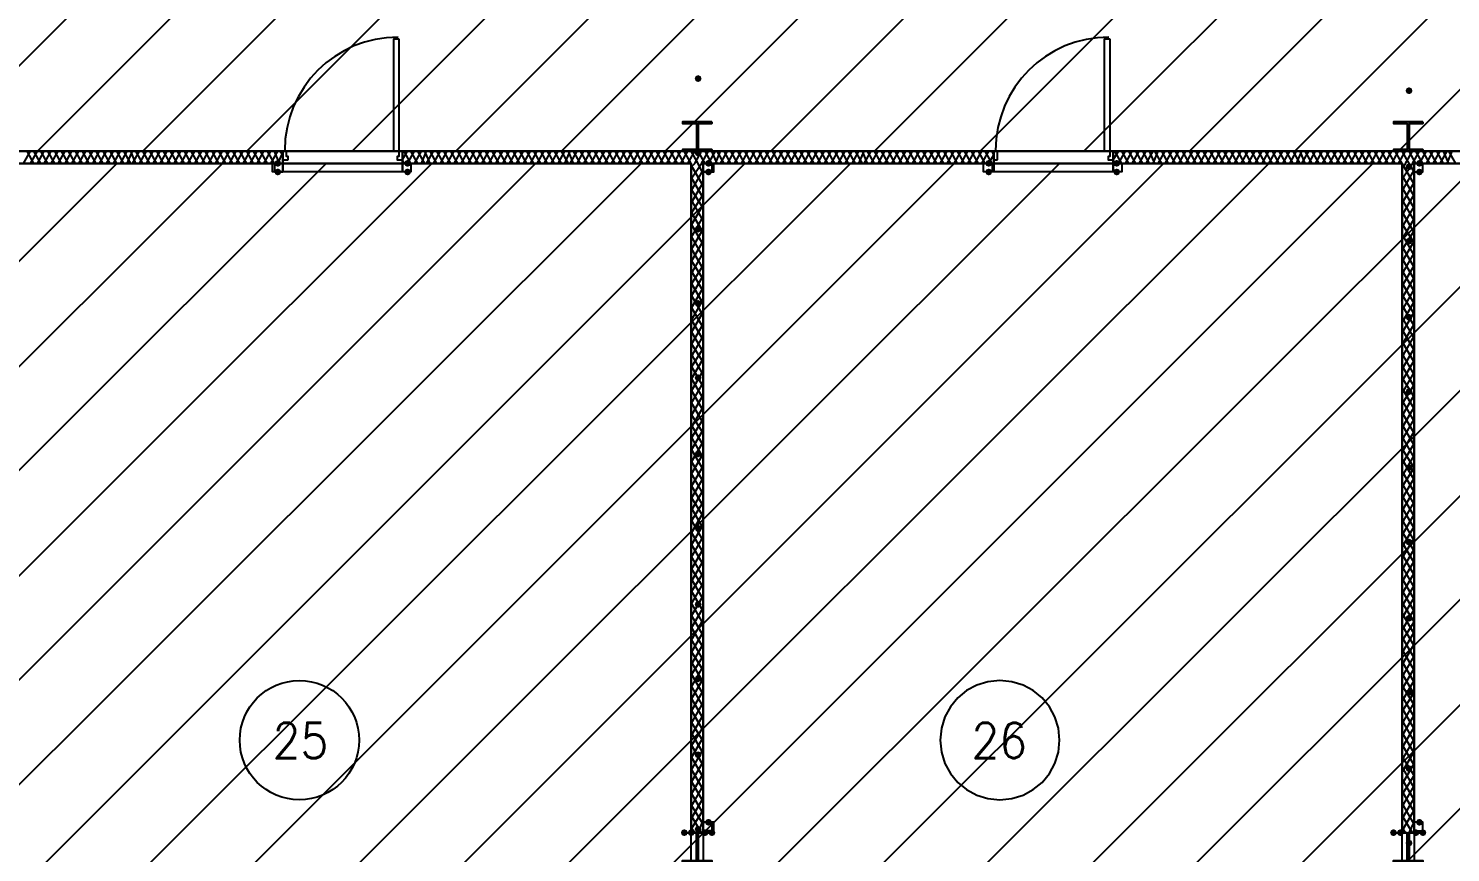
# Model space of a CAD drawing. Header units: millimetres. Extents: x 0 to 420, y 0 to 297.
# Drawn here: x 329.81 to 364.62, y 137.56 to 157.73 of the extents above; entities that cross this region are included whole.
import ezdxf

# ---------------------------------------------------------------- set-up
doc = ezdxf.new("R2010")
doc.units = ezdxf.units.MM
doc.layers.get('0').update_dxf_attribs({"linetype": 'CONTINUOUS'})
doc.styles.get("Standard").update_dxf_attribs({"font": 'STANDARD'})

msp = doc.modelspace()

# ---------------------------------------------------------------- hatches: boundary and pattern name
at = {"true_color": 0x000007}
for points in [[(346.286667, 156.506333), (346.261796, 156.446537), (346.202, 156.421667), (346.142204, 156.446537), (346.117333, 156.506333), (346.142204, 156.566129), (346.202, 156.591), (346.261796, 156.566129)], [(363.685667, 156.21), (363.660796, 156.150204), (363.601, 156.125333), (363.541204, 156.150204), (363.516333, 156.21), (363.541204, 156.269796), (363.601, 156.294667), (363.660796, 156.269796)], [(346.286667, 154.686), (346.261796, 154.626204), (346.202, 154.601333), (346.142204, 154.626204), (346.117333, 154.686), (346.142204, 154.745796), (346.202, 154.770667), (346.261796, 154.745796)], [(335.999667, 154.432), (335.974796, 154.372204), (335.915, 154.347333), (335.855204, 154.372204), (335.830333, 154.432), (335.855204, 154.491796), (335.915, 154.516667), (335.974796, 154.491796)], [(335.999667, 154.220333), (335.974796, 154.160537), (335.915, 154.135667), (335.855204, 154.160537), (335.830333, 154.220333), (335.855204, 154.280129), (335.915, 154.305), (335.974796, 154.280129)], [(339.174667, 154.432), (339.149796, 154.372204), (339.09, 154.347333), (339.030204, 154.372204), (339.005333, 154.432), (339.030204, 154.491796), (339.09, 154.516667), (339.149796, 154.491796)], [(339.174667, 154.220333), (339.149796, 154.160537), (339.09, 154.135667), (339.030204, 154.160537), (339.005333, 154.220333), (339.030204, 154.280129), (339.09, 154.305), (339.149796, 154.280129)], [(346.540667, 154.432), (346.515796, 154.372204), (346.456, 154.347333), (346.396204, 154.372204), (346.371333, 154.432), (346.396204, 154.491796), (346.456, 154.516667), (346.515796, 154.491796)], [(346.540667, 154.220333), (346.515796, 154.160537), (346.456, 154.135667), (346.396204, 154.160537), (346.371333, 154.220333), (346.396204, 154.280129), (346.456, 154.305), (346.515796, 154.280129)], [(353.398667, 154.432), (353.373796, 154.372204), (353.314, 154.347333), (353.254204, 154.372204), (353.229333, 154.432), (353.254204, 154.491796), (353.314, 154.516667), (353.373796, 154.491796)], [(353.398667, 154.220333), (353.373796, 154.160537), (353.314, 154.135667), (353.254204, 154.160537), (353.229333, 154.220333), (353.254204, 154.280129), (353.314, 154.305), (353.373796, 154.280129)], [(356.531333, 154.432), (356.506463, 154.372204), (356.446667, 154.347333), (356.386871, 154.372204), (356.362, 154.432), (356.386871, 154.491796), (356.446667, 154.516667), (356.506462, 154.491796)], [(356.531333, 154.220333), (356.506463, 154.160537), (356.446667, 154.135667), (356.386871, 154.160537), (356.362, 154.220333), (356.386871, 154.280129), (356.446667, 154.305), (356.506462, 154.280129)], [(363.685667, 154.347333), (363.660796, 154.287537), (363.601, 154.262667), (363.541204, 154.287537), (363.516333, 154.347333), (363.541204, 154.407129), (363.601, 154.432), (363.660796, 154.407129)], [(363.939667, 154.432), (363.914796, 154.372204), (363.855, 154.347333), (363.795204, 154.372204), (363.770333, 154.432), (363.795204, 154.491796), (363.855, 154.516667), (363.914796, 154.491796)], [(363.939667, 154.220333), (363.914796, 154.160537), (363.855, 154.135667), (363.795204, 154.160537), (363.770333, 154.220333), (363.795204, 154.280129), (363.855, 154.305), (363.914796, 154.280129)], [(346.286667, 152.823333), (346.261796, 152.763537), (346.202, 152.738667), (346.142204, 152.763537), (346.117333, 152.823333), (346.142204, 152.883129), (346.202, 152.908), (346.261796, 152.883129)], [(363.685667, 152.527), (363.660796, 152.467204), (363.601, 152.442333), (363.541204, 152.467204), (363.516333, 152.527), (363.541204, 152.586796), (363.601, 152.611667), (363.660796, 152.586796)], [(346.286667, 151.003), (346.261796, 150.943204), (346.202, 150.918333), (346.142204, 150.943204), (346.117333, 151.003), (346.142204, 151.062796), (346.202, 151.087667), (346.261796, 151.062796)], [(363.685667, 150.664333), (363.660796, 150.604537), (363.601, 150.579667), (363.541204, 150.604537), (363.516333, 150.664333), (363.541204, 150.724129), (363.601, 150.749), (363.660796, 150.724129)], [(346.286667, 149.182667), (346.261796, 149.122871), (346.202, 149.098), (346.142204, 149.122871), (346.117333, 149.182667), (346.142204, 149.242462), (346.202, 149.267333), (346.261796, 149.242463)], [(363.685667, 148.844), (363.660796, 148.784204), (363.601, 148.759333), (363.541204, 148.784204), (363.516333, 148.844), (363.541204, 148.903796), (363.601, 148.928667), (363.660796, 148.903796)], [(346.286667, 147.32), (346.261796, 147.260204), (346.202, 147.235333), (346.142204, 147.260204), (346.117333, 147.32), (346.142204, 147.379796), (346.202, 147.404667), (346.261796, 147.379796)], [(363.685667, 146.981333), (363.660796, 146.921537), (363.601, 146.896667), (363.541204, 146.921537), (363.516333, 146.981333), (363.541204, 147.041129), (363.601, 147.066), (363.660796, 147.041129)], [(346.286667, 145.499667), (346.261796, 145.439871), (346.202, 145.415), (346.142204, 145.439871), (346.117333, 145.499667), (346.142204, 145.559462), (346.202, 145.584333), (346.261796, 145.559463)], [(363.685667, 145.161), (363.660796, 145.101204), (363.601, 145.076333), (363.541204, 145.101204), (363.516333, 145.161), (363.541204, 145.220796), (363.601, 145.245667), (363.660796, 145.220796)], [(346.286667, 143.637), (346.261796, 143.577204), (346.202, 143.552333), (346.142204, 143.577204), (346.117333, 143.637), (346.142204, 143.696796), (346.202, 143.721667), (346.261796, 143.696796)], [(363.685667, 143.298333), (363.660796, 143.238537), (363.601, 143.213667), (363.541204, 143.238537), (363.516333, 143.298333), (363.541204, 143.358129), (363.601, 143.383), (363.660796, 143.358129)], [(346.286667, 141.816667), (346.261796, 141.756871), (346.202, 141.732), (346.142204, 141.756871), (346.117333, 141.816667), (346.142204, 141.876462), (346.202, 141.901333), (346.261796, 141.876463)], [(363.685667, 141.478), (363.660796, 141.418204), (363.601, 141.393333), (363.541204, 141.418204), (363.516333, 141.478), (363.541204, 141.537796), (363.601, 141.562667), (363.660796, 141.537796)], [(346.286667, 139.954), (346.261796, 139.894204), (346.202, 139.869333), (346.142204, 139.894204), (346.117333, 139.954), (346.142204, 140.013796), (346.202, 140.038667), (346.261796, 140.013796)], [(363.685667, 139.615333), (363.660796, 139.555537), (363.601, 139.530667), (363.541204, 139.555537), (363.516333, 139.615333), (363.541204, 139.675129), (363.601, 139.7), (363.660796, 139.675129)], [(346.286667, 138.133667), (346.261796, 138.073871), (346.202, 138.049), (346.142204, 138.073871), (346.117333, 138.133667), (346.142204, 138.193462), (346.202, 138.218333), (346.261796, 138.193463)], [(346.540667, 138.303), (346.515796, 138.243204), (346.456, 138.218333), (346.396204, 138.243204), (346.371333, 138.303), (346.396204, 138.362796), (346.456, 138.387667), (346.515796, 138.362796)], [(363.939667, 138.303), (363.914796, 138.243204), (363.855, 138.218333), (363.795204, 138.243204), (363.770333, 138.303), (363.795204, 138.362796), (363.855, 138.387667), (363.914796, 138.362796)], [(345.948, 138.049), (345.923129, 137.989204), (345.863333, 137.964333), (345.803537, 137.989204), (345.778667, 138.049), (345.803537, 138.108796), (345.863333, 138.133667), (345.923129, 138.108796)], [(346.117333, 138.049), (346.092462, 137.989204), (346.032667, 137.964333), (345.972871, 137.989204), (345.948, 138.049), (345.972871, 138.108796), (346.032667, 138.133667), (346.092462, 138.108796)], [(346.456, 138.049), (346.431129, 137.989204), (346.371333, 137.964333), (346.311537, 137.989204), (346.286667, 138.049), (346.311537, 138.108796), (346.371333, 138.133667), (346.431129, 138.108796)], [(346.625333, 138.049), (346.600462, 137.989204), (346.540667, 137.964333), (346.480871, 137.989204), (346.456, 138.049), (346.480871, 138.108796), (346.540667, 138.133667), (346.600462, 138.108796)], [(363.304667, 138.049), (363.279796, 137.989204), (363.22, 137.964333), (363.160204, 137.989204), (363.135333, 138.049), (363.160204, 138.108796), (363.22, 138.133667), (363.279796, 138.108796)], [(363.474, 138.049), (363.449129, 137.989204), (363.389333, 137.964333), (363.329538, 137.989204), (363.304667, 138.049), (363.329537, 138.108796), (363.389333, 138.133667), (363.449129, 138.108796)], [(363.685667, 137.795), (363.660796, 137.735204), (363.601, 137.710333), (363.541204, 137.735204), (363.516333, 137.795), (363.541204, 137.854796), (363.601, 137.879667), (363.660796, 137.854796)], [(363.855, 138.049), (363.830129, 137.989204), (363.770333, 137.964333), (363.710537, 137.989204), (363.685667, 138.049), (363.710537, 138.108796), (363.770333, 138.133667), (363.830129, 138.108796)], [(364.024333, 138.049), (363.999462, 137.989204), (363.939667, 137.964333), (363.879871, 137.989204), (363.855, 138.049), (363.879871, 138.108796), (363.939667, 138.133667), (363.999462, 138.108796)]]:
    msp.add_hatch(color=0, dxfattribs=at).paths.add_polyline_path(points, flags=0)

# ---------------------------------------------------------------- linework, layer by layer
at = {"color": 0, "true_color": 0x000006}
msp.add_lwpolyline([(242.527667, 236.600999), (258.572001, 236.600999), (258.572001, 201.845333), (392.938, 201.845333), (392.938, 154.728333), (258.572001, 154.728333), (258.572001, 119.972666), (242.485334, 119.972666), (242.485334, 154.770666), (108.161668, 154.770666), (108.161668, 201.802999), (242.189001, 201.802999), (242.527667, 201.802999)], close=True, dxfattribs=at)
at = {"color": 0, "true_color": 0x000008}
msp.add_lwpolyline([(380.322667, 154.728333), (380.322667, 201.845333), (258.868333, 201.845333), (258.868333, 154.728333)], close=True, dxfattribs=at)
at = {"color": 0, "true_color": 0x000006}
for points in [[(327.490667, 154.728333), (374.565334, 201.845333)], [(330.030667, 154.728333), (377.147667, 201.845333)], [(332.613, 154.728333), (379.687667, 201.845333)], [(335.153, 154.728333), (382.27, 201.845333)], [(337.735334, 154.728333), (384.852333, 201.845333)], [(340.275334, 154.728333), (387.392333, 201.845333)], [(342.857667, 154.728333), (389.974667, 201.845333)], [(345.397667, 154.728333), (392.514667, 201.845333)], [(347.98, 154.728333), (392.938, 199.686333)], [(350.52, 154.728333), (392.938, 197.146333)], [(353.102334, 154.728333), (392.938, 194.563999)], [(355.642334, 154.728333), (392.938, 191.981666)], [(358.224667, 154.728333), (392.938, 189.441666)], [(360.807, 154.728333), (392.938, 186.859333)], [(363.347, 154.728333), (392.938, 184.319333)]]:
    msp.add_lwpolyline(points, dxfattribs=at)
at = {"color": 0, "true_color": 0x000007}
for points in [[(338.857167, 157.522333), (338.573658, 157.508018), (338.29834, 157.466), (338.032605, 157.397674), (337.777849, 157.304432), (337.535463, 157.18767), (337.306843, 157.048781), (337.093381, 156.889158), (336.896472, 156.710195), (336.717509, 156.513286), (336.557886, 156.299824), (336.418996, 156.071204), (336.302234, 155.828818), (336.208993, 155.574061), (336.140667, 155.308327), (336.098649, 155.033009), (336.084333, 154.7495)], [(356.256167, 157.522333), (355.972658, 157.508018), (355.69734, 157.466), (355.431605, 157.397674), (355.176849, 157.304432), (354.934463, 157.18767), (354.705843, 157.048781), (354.492381, 156.889158), (354.295472, 156.710195), (354.116509, 156.513286), (353.956886, 156.299824), (353.817996, 156.071204), (353.701234, 155.828818), (353.607993, 155.574061), (353.539667, 155.308327), (353.497649, 155.033009), (353.483333, 154.7495)], [(345.863333, 155.448), (345.863333, 155.405667)], [(346.032667, 155.448), (346.032667, 155.405667)], [(346.202, 155.448), (346.202, 154.728333)], [(346.371333, 155.448), (346.371333, 155.405667)], [(346.540667, 155.448), (346.540667, 155.405667)], [(363.22, 155.448), (363.22, 155.405667)], [(363.389333, 155.448), (363.389333, 155.405667)], [(363.601, 155.448), (363.601, 154.728333)], [(363.770333, 155.448), (363.770333, 155.405667)], [(363.939667, 155.448), (363.939667, 155.405667)], [(336.042, 154.728333), (321.564, 154.728333)], [(329.692, 154.432), (329.861333, 154.728333)], [(329.946, 154.432), (329.776667, 154.728333)], [(329.861333, 154.432), (330.030667, 154.728333)], [(330.115333, 154.432), (329.946, 154.728333)], [(330.030667, 154.432), (330.2, 154.728333)], [(330.284667, 154.432), (330.115333, 154.728333)], [(330.2, 154.432), (330.369333, 154.728333)], [(330.454, 154.432), (330.284667, 154.728333)], [(330.369333, 154.432), (330.538667, 154.728333)], [(330.623333, 154.432), (330.454, 154.728333)], [(330.538667, 154.432), (330.708, 154.728333)], [(330.792667, 154.432), (330.623333, 154.728333)], [(330.708, 154.432), (330.877333, 154.728333)], [(330.962, 154.432), (330.792667, 154.728333)], [(330.877333, 154.432), (331.046667, 154.728333)], [(331.131333, 154.432), (330.962, 154.728333)], [(331.046667, 154.432), (331.216, 154.728333)], [(331.300667, 154.432), (331.131333, 154.728333)], [(331.216, 154.432), (331.385333, 154.728333)], [(331.47, 154.432), (331.300667, 154.728333)], [(331.385333, 154.432), (331.554667, 154.728333)], [(331.639333, 154.432), (331.47, 154.728333)], [(331.554667, 154.432), (331.724, 154.728333)], [(331.808667, 154.432), (331.639333, 154.728333)], [(331.724, 154.432), (331.893333, 154.728333)], [(331.978, 154.432), (331.808667, 154.728333)], [(331.893333, 154.432), (332.062667, 154.728333)], [(332.147333, 154.432), (331.978, 154.728333)], [(332.062667, 154.432), (332.232, 154.728333)], [(332.316667, 154.432), (332.147333, 154.728333)], [(332.232, 154.432), (332.359, 154.728333)], [(332.443667, 154.432), (332.316667, 154.728333)], [(332.359, 154.432), (332.528333, 154.728333)], [(332.613, 154.432), (332.443667, 154.728333)], [(332.528333, 154.432), (332.697667, 154.728333)], [(332.782333, 154.432), (332.613, 154.728333)], [(332.697667, 154.432), (332.867, 154.728333)], [(332.951667, 154.432), (332.782333, 154.728333)], [(332.867, 154.432), (333.036333, 154.728333)], [(333.121, 154.432), (332.951667, 154.728333)], [(333.036333, 154.432), (333.205667, 154.728333)], [(333.290333, 154.432), (333.121, 154.728333)], [(333.205667, 154.432), (333.375, 154.728333)], [(333.459667, 154.432), (333.290333, 154.728333)], [(333.375, 154.432), (333.544333, 154.728333)], [(333.629, 154.432), (333.459667, 154.728333)], [(333.544333, 154.432), (333.713667, 154.728333)], [(333.798333, 154.432), (333.629, 154.728333)], [(333.713667, 154.432), (333.883, 154.728333)], [(333.967667, 154.432), (333.798333, 154.728333)], [(333.883, 154.432), (334.052333, 154.728333)], [(334.137, 154.432), (333.967667, 154.728333)], [(334.052333, 154.432), (334.221667, 154.728333)], [(334.306333, 154.432), (334.137, 154.728333)], [(334.221667, 154.432), (334.391, 154.728333)], [(334.475667, 154.432), (334.306333, 154.728333)], [(334.391, 154.432), (334.560333, 154.728333)], [(334.645, 154.432), (334.475667, 154.728333)], [(334.560333, 154.432), (334.729667, 154.728333)], [(334.814333, 154.432), (334.645, 154.728333)], [(334.729667, 154.432), (334.899, 154.728333)], [(334.983667, 154.432), (334.814333, 154.728333)], [(334.899, 154.432), (335.068333, 154.728333)], [(335.153, 154.432), (334.983667, 154.728333)], [(335.068333, 154.432), (335.237667, 154.728333)], [(335.322333, 154.432), (335.153, 154.728333)], [(335.237667, 154.432), (335.407, 154.728333)], [(335.491667, 154.432), (335.322333, 154.728333)], [(335.407, 154.432), (335.576333, 154.728333)], [(335.661, 154.432), (335.491667, 154.728333)], [(335.576333, 154.432), (335.745667, 154.728333)], [(335.830333, 154.432), (335.661, 154.728333)], [(335.745667, 154.432), (335.915, 154.728333)], [(335.957333, 154.432), (335.830333, 154.728333)], [(335.915, 154.432), (336.042, 154.686)], [(336.042, 154.643667), (335.957333, 154.728333)], [(336.042, 154.728333), (336.042, 154.516667), (336.042, 154.432)], [(336.042, 154.432), (336.042, 154.516667), (336.042, 154.728333), (336.042, 154.516667)], [(338.963, 154.516667), (339.09, 154.728333)], [(338.963, 154.728333), (338.963, 154.516667), (338.963, 154.432)], [(338.963, 154.432), (338.963, 154.516667), (338.963, 154.728333), (338.963, 154.516667)], [(353.441, 154.728333), (338.963, 154.728333)], [(339.174667, 154.432), (339.005333, 154.728333)], [(339.09, 154.432), (339.259333, 154.728333)], [(339.344, 154.432), (339.174667, 154.728333)], [(339.259333, 154.432), (339.428667, 154.728333)], [(339.513333, 154.432), (339.344, 154.728333)], [(339.428667, 154.432), (339.555667, 154.728333)], [(339.640333, 154.432), (339.513333, 154.728333)], [(339.555667, 154.432), (339.725, 154.728333)], [(339.809667, 154.432), (339.640333, 154.728333)], [(339.725, 154.432), (339.894333, 154.728333)], [(339.979, 154.432), (339.809667, 154.728333)], [(339.894333, 154.432), (340.063667, 154.728333)], [(340.148333, 154.432), (339.979, 154.728333)], [(340.063667, 154.432), (340.233, 154.728333)], [(340.317667, 154.432), (340.148333, 154.728333)], [(340.233, 154.432), (340.402333, 154.728333)], [(340.487, 154.432), (340.317667, 154.728333)], [(340.402333, 154.432), (340.571667, 154.728333)], [(340.656333, 154.432), (340.487, 154.728333)], [(340.571667, 154.432), (340.741, 154.728333)], [(340.825667, 154.432), (340.656333, 154.728333)], [(340.741, 154.432), (340.910333, 154.728333)], [(340.995, 154.432), (340.825667, 154.728333)], [(340.910333, 154.432), (341.079667, 154.728333)], [(341.164333, 154.432), (340.995, 154.728333)], [(341.079667, 154.432), (341.249, 154.728333)], [(341.333667, 154.432), (341.164333, 154.728333)], [(341.249, 154.432), (341.418333, 154.728333)], [(341.503, 154.432), (341.333667, 154.728333)], [(341.418333, 154.432), (341.587667, 154.728333)], [(341.672333, 154.432), (341.503, 154.728333)], [(341.587667, 154.432), (341.757, 154.728333)], [(341.841667, 154.432), (341.672333, 154.728333)], [(341.757, 154.432), (341.926333, 154.728333)], [(342.011, 154.432), (341.841667, 154.728333)], [(341.926333, 154.432), (342.095667, 154.728333)], [(342.180333, 154.432), (342.011, 154.728333)], [(342.095667, 154.432), (342.265, 154.728333)], [(342.349667, 154.432), (342.180333, 154.728333)], [(342.265, 154.432), (342.434333, 154.728333)], [(342.519, 154.432), (342.349667, 154.728333)], [(342.434333, 154.432), (342.603667, 154.728333)], [(342.688333, 154.432), (342.519, 154.728333)], [(342.603667, 154.432), (342.773, 154.728333)], [(342.857667, 154.432), (342.688333, 154.728333)], [(342.773, 154.432), (342.942333, 154.728333)], [(343.027, 154.432), (342.857667, 154.728333)], [(342.942333, 154.432), (343.069333, 154.728333)], [(343.154, 154.432), (343.027, 154.728333)], [(343.069333, 154.432), (343.238667, 154.728333)], [(343.323333, 154.432), (343.154, 154.728333)], [(343.238667, 154.432), (343.408, 154.728333)], [(343.492667, 154.432), (343.323333, 154.728333)], [(343.408, 154.432), (343.577333, 154.728333)], [(343.662, 154.432), (343.492667, 154.728333)], [(343.577333, 154.432), (343.746667, 154.728333)], [(343.831333, 154.432), (343.662, 154.728333)], [(343.746667, 154.432), (343.916, 154.728333)], [(344.000667, 154.432), (343.831333, 154.728333)], [(343.916, 154.432), (344.085333, 154.728333)], [(344.17, 154.432), (344.000667, 154.728333)], [(344.085333, 154.432), (344.254667, 154.728333)], [(344.339333, 154.432), (344.17, 154.728333)], [(344.254667, 154.432), (344.424, 154.728333)], [(344.508667, 154.432), (344.339333, 154.728333)], [(344.424, 154.432), (344.593333, 154.728333)], [(344.678, 154.432), (344.508667, 154.728333)], [(344.593333, 154.432), (344.762667, 154.728333)], [(344.847333, 154.432), (344.678, 154.728333)], [(344.762667, 154.432), (344.932, 154.728333)], [(345.016667, 154.432), (344.847333, 154.728333)], [(344.932, 154.432), (345.101333, 154.728333)], [(345.186, 154.432), (345.016667, 154.728333)], [(345.101333, 154.432), (345.270667, 154.728333)], [(345.355333, 154.432), (345.186, 154.728333)], [(345.270667, 154.432), (345.44, 154.728333)], [(345.524667, 154.432), (345.355333, 154.728333)], [(345.44, 154.432), (345.609333, 154.728333)], [(345.694, 154.432), (345.524667, 154.728333)], [(345.609333, 154.432), (345.778667, 154.728333)], [(345.863333, 154.432), (345.694, 154.728333)], [(345.778667, 154.432), (345.948, 154.728333)], [(345.863333, 154.770667), (345.863333, 154.728333)], [(346.032667, 154.432), (345.863333, 154.728333)], [(345.948, 154.432), (346.117333, 154.728333)], [(346.032667, 154.770667), (346.032667, 154.728333)], [(346.202, 154.432), (346.032667, 154.728333)], [(346.117333, 154.432), (346.286667, 154.728333)], [(346.371333, 154.432), (346.202, 154.728333)], [(346.286667, 154.432), (346.456, 154.728333)], [(346.371333, 154.770667), (346.371333, 154.728333)], [(346.540667, 154.432), (346.371333, 154.728333)], [(346.456, 154.432), (346.625333, 154.728333)], [(346.540667, 154.770667), (346.540667, 154.728333)], [(346.667667, 154.432), (346.540667, 154.728333)], [(346.625333, 154.432), (346.752333, 154.728333)], [(346.837, 154.432), (346.667667, 154.728333)], [(346.752333, 154.432), (346.921667, 154.728333)], [(347.006333, 154.432), (346.837, 154.728333)], [(346.921667, 154.432), (347.091, 154.728333)], [(347.175667, 154.432), (347.006333, 154.728333)], [(347.091, 154.432), (347.260333, 154.728333)], [(347.345, 154.432), (347.175667, 154.728333)], [(347.260333, 154.432), (347.429667, 154.728333)], [(347.514333, 154.432), (347.345, 154.728333)], [(347.429667, 154.432), (347.599, 154.728333)], [(347.683667, 154.432), (347.514333, 154.728333)], [(347.599, 154.432), (347.768333, 154.728333)], [(347.853, 154.432), (347.683667, 154.728333)], [(347.768333, 154.432), (347.937667, 154.728333)], [(348.022333, 154.432), (347.853, 154.728333)], [(347.937667, 154.432), (348.107, 154.728333)], [(348.191667, 154.432), (348.022333, 154.728333)], [(348.107, 154.432), (348.276333, 154.728333)], [(348.361, 154.432), (348.191667, 154.728333)], [(348.276333, 154.432), (348.445667, 154.728333)], [(348.530333, 154.432), (348.361, 154.728333)], [(348.445667, 154.432), (348.615, 154.728333)], [(348.699667, 154.432), (348.530333, 154.728333)], [(348.615, 154.432), (348.784333, 154.728333)], [(348.869, 154.432), (348.699667, 154.728333)], [(348.784333, 154.432), (348.953667, 154.728333)], [(349.038333, 154.432), (348.869, 154.728333)], [(348.953667, 154.432), (349.123, 154.728333)], [(349.207667, 154.432), (349.038333, 154.728333)], [(349.123, 154.432), (349.292333, 154.728333)], [(349.377, 154.432), (349.207667, 154.728333)], [(349.292333, 154.432), (349.461667, 154.728333)], [(349.546333, 154.432), (349.377, 154.728333)], [(349.461667, 154.432), (349.631, 154.728333)], [(349.715667, 154.432), (349.546333, 154.728333)], [(349.631, 154.432), (349.800333, 154.728333)], [(349.885, 154.432), (349.715667, 154.728333)], [(349.800333, 154.432), (349.969667, 154.728333)], [(350.054333, 154.432), (349.885, 154.728333)], [(349.969667, 154.432), (350.139, 154.728333)], [(350.223667, 154.432), (350.054333, 154.728333)], [(350.139, 154.432), (350.266, 154.728333)], [(350.350667, 154.432), (350.223667, 154.728333)], [(350.266, 154.432), (350.435333, 154.728333)], [(350.52, 154.432), (350.350667, 154.728333)], [(350.435333, 154.432), (350.604667, 154.728333)], [(350.689333, 154.432), (350.52, 154.728333)], [(350.604667, 154.432), (350.774, 154.728333)], [(350.858667, 154.432), (350.689333, 154.728333)], [(350.774, 154.432), (350.943333, 154.728333)], [(351.028, 154.432), (350.858667, 154.728333)], [(350.943333, 154.432), (351.112667, 154.728333)], [(351.197333, 154.432), (351.028, 154.728333)], [(351.112667, 154.432), (351.282, 154.728333)], [(351.366667, 154.432), (351.197333, 154.728333)], [(351.282, 154.432), (351.451333, 154.728333)], [(351.536, 154.432), (351.366667, 154.728333)], [(351.451333, 154.432), (351.620667, 154.728333)], [(351.705333, 154.432), (351.536, 154.728333)], [(351.620667, 154.432), (351.79, 154.728333)], [(351.874667, 154.432), (351.705333, 154.728333)], [(351.79, 154.432), (351.959333, 154.728333)], [(352.044, 154.432), (351.874667, 154.728333)], [(351.959333, 154.432), (352.128667, 154.728333)], [(352.213333, 154.432), (352.044, 154.728333)], [(352.128667, 154.432), (352.298, 154.728333)], [(352.382667, 154.432), (352.213333, 154.728333)], [(352.298, 154.432), (352.467333, 154.728333)], [(352.552, 154.432), (352.382667, 154.728333)], [(352.467333, 154.432), (352.636667, 154.728333)], [(352.721333, 154.432), (352.552, 154.728333)], [(352.636667, 154.432), (352.806, 154.728333)], [(352.890667, 154.432), (352.721333, 154.728333)], [(352.806, 154.432), (352.975333, 154.728333)], [(353.06, 154.432), (352.890667, 154.728333)], [(352.975333, 154.432), (353.144667, 154.728333)], [(353.229333, 154.432), (353.06, 154.728333)], [(353.144667, 154.432), (353.314, 154.728333)], [(353.398667, 154.432), (353.229333, 154.728333)], [(353.314, 154.432), (353.441, 154.643667)], [(353.441, 154.643667), (353.398667, 154.728333)], [(353.441, 154.728333), (353.441, 154.516667), (353.441, 154.432)], [(353.441, 154.432), (353.441, 154.516667), (353.441, 154.728333), (353.441, 154.516667)], [(356.362, 154.516667), (356.489, 154.728333)], [(356.362, 154.728333), (356.362, 154.516667), (356.362, 154.432)], [(356.362, 154.432), (356.362, 154.516667), (356.362, 154.728333), (356.362, 154.516667)], [(370.797667, 154.728333), (356.362, 154.728333)], [(356.573667, 154.432), (356.404333, 154.728333)], [(356.489, 154.432), (356.658333, 154.728333)], [(356.743, 154.432), (356.573667, 154.728333)], [(356.658333, 154.432), (356.827667, 154.728333)], [(356.912333, 154.432), (356.743, 154.728333)], [(356.827667, 154.432), (356.997, 154.728333)], [(357.081667, 154.432), (356.912333, 154.728333)], [(356.997, 154.432), (357.166333, 154.728333)], [(357.251, 154.432), (357.081667, 154.728333)], [(357.166333, 154.432), (357.335667, 154.728333)], [(357.378, 154.432), (357.251, 154.728333)], [(357.335667, 154.432), (357.462667, 154.728333)], [(357.547333, 154.432), (357.378, 154.728333)], [(357.462667, 154.432), (357.632, 154.728333)], [(357.716667, 154.432), (357.547333, 154.728333)], [(357.632, 154.432), (357.801333, 154.728333)], [(357.886, 154.432), (357.716667, 154.728333)], [(357.801333, 154.432), (357.970667, 154.728333)], [(358.055333, 154.432), (357.886, 154.728333)], [(357.970667, 154.432), (358.14, 154.728333)], [(358.224667, 154.432), (358.055333, 154.728333)], [(358.14, 154.432), (358.309333, 154.728333)], [(358.394, 154.432), (358.224667, 154.728333)], [(358.309333, 154.432), (358.478667, 154.728333)], [(358.563333, 154.432), (358.394, 154.728333)], [(358.478667, 154.432), (358.648, 154.728333)], [(358.732667, 154.432), (358.563333, 154.728333)], [(358.648, 154.432), (358.817333, 154.728333)], [(358.902, 154.432), (358.732667, 154.728333)], [(358.817333, 154.432), (358.986667, 154.728333)], [(359.071333, 154.432), (358.902, 154.728333)], [(358.986667, 154.432), (359.156, 154.728333)], [(359.240667, 154.432), (359.071333, 154.728333)], [(359.156, 154.432), (359.325333, 154.728333)], [(359.41, 154.432), (359.240667, 154.728333)], [(359.325333, 154.432), (359.494667, 154.728333)], [(359.579333, 154.432), (359.41, 154.728333)], [(359.494667, 154.432), (359.664, 154.728333)], [(359.748667, 154.432), (359.579333, 154.728333)], [(359.664, 154.432), (359.833333, 154.728333)], [(359.918, 154.432), (359.748667, 154.728333)], [(359.833333, 154.432), (360.002667, 154.728333)], [(360.087333, 154.432), (359.918, 154.728333)], [(360.002667, 154.432), (360.172, 154.728333)], [(360.256667, 154.432), (360.087333, 154.728333)], [(360.172, 154.432), (360.341333, 154.728333)], [(360.426, 154.432), (360.256667, 154.728333)], [(360.341333, 154.432), (360.510667, 154.728333)], [(360.595333, 154.432), (360.426, 154.728333)], [(360.510667, 154.432), (360.68, 154.728333)], [(360.764667, 154.432), (360.595333, 154.728333)], [(360.68, 154.432), (360.849333, 154.728333)], [(360.934, 154.432), (360.764667, 154.728333)], [(360.849333, 154.432), (360.976333, 154.728333)], [(361.061, 154.432), (360.934, 154.728333)], [(360.976333, 154.432), (361.145667, 154.728333)], [(361.230333, 154.432), (361.061, 154.728333)], [(361.145667, 154.432), (361.315, 154.728333)], [(361.399667, 154.432), (361.230333, 154.728333)], [(361.315, 154.432), (361.484333, 154.728333)], [(361.569, 154.432), (361.399667, 154.728333)], [(361.484333, 154.432), (361.653667, 154.728333)], [(361.738333, 154.432), (361.569, 154.728333)], [(361.653667, 154.432), (361.823, 154.728333)], [(361.907667, 154.432), (361.738333, 154.728333)], [(361.823, 154.432), (361.992333, 154.728333)], [(362.077, 154.432), (361.907667, 154.728333)], [(361.992333, 154.432), (362.161667, 154.728333)], [(362.246333, 154.432), (362.077, 154.728333)], [(362.161667, 154.432), (362.331, 154.728333)], [(362.415667, 154.432), (362.246333, 154.728333)], [(362.331, 154.432), (362.500333, 154.728333)], [(362.585, 154.432), (362.415667, 154.728333)], [(362.500333, 154.432), (362.669667, 154.728333)], [(362.754333, 154.432), (362.585, 154.728333)], [(362.669667, 154.432), (362.839, 154.728333)], [(362.923667, 154.432), (362.754333, 154.728333)], [(362.839, 154.432), (363.008333, 154.728333)], [(363.093, 154.432), (362.923667, 154.728333)], [(363.008333, 154.432), (363.177667, 154.728333)], [(363.262333, 154.432), (363.093, 154.728333)], [(363.177667, 154.432), (363.347, 154.728333)], [(363.22, 154.770667), (363.22, 154.728333)], [(363.431667, 154.432), (363.262333, 154.728333)], [(363.347, 154.432), (363.516333, 154.728333)], [(363.389333, 154.770667), (363.389333, 154.728333)], [(363.601, 154.432), (363.431667, 154.728333)], [(363.516333, 154.432), (363.685667, 154.728333)], [(363.770333, 154.432), (363.601, 154.728333)], [(363.685667, 154.432), (363.855, 154.728333)], [(363.770333, 154.770667), (363.770333, 154.728333)], [(363.939667, 154.432), (363.770333, 154.728333)], [(363.855, 154.432), (364.024333, 154.728333)], [(363.939667, 154.770667), (363.939667, 154.728333)], [(364.109, 154.432), (363.939667, 154.728333)], [(364.024333, 154.432), (364.193667, 154.728333)], [(364.278333, 154.432), (364.109, 154.728333)], [(364.193667, 154.432), (364.363, 154.728333)], [(364.447667, 154.432), (364.278333, 154.728333)], [(364.363, 154.432), (364.532333, 154.728333)], [(364.574667, 154.432), (364.447667, 154.728333)], [(364.532333, 154.432), (364.659333, 154.728333)], [(364.744, 154.432), (364.574667, 154.728333)], [(328.93, 154.432), (336.042, 154.432)], [(336.042, 154.347333), (336.042, 154.432), (337.481333, 154.432)], [(337.481333, 154.220333), (336.042, 154.220333), (336.042, 154.347333)], [(337.481333, 154.432), (338.963, 154.432), (338.963, 154.347333)], [(338.963, 154.347333), (338.963, 154.220333), (337.481333, 154.220333)], [(339.005333, 154.432), (338.963, 154.516667)], [(338.963, 154.432), (346.032667, 154.432)], [(346.032667, 154.347333), (346.117333, 154.432)], [(346.032667, 154.051), (346.286667, 154.432)], [(346.032667, 154.432), (346.032667, 138.049), (346.329, 138.049), (346.329, 154.432)], [(346.329, 153.881667), (346.032667, 154.389667)], [(346.032667, 153.754667), (346.329, 154.262667)], [(346.329, 154.178), (346.202, 154.432)], [(346.329, 154.432), (353.441, 154.432)], [(353.441, 154.347333), (353.441, 154.432), (354.880333, 154.432)], [(354.880333, 154.220333), (353.441, 154.220333), (353.441, 154.347333)], [(354.880333, 154.432), (356.362, 154.432), (356.362, 154.347333)], [(356.362, 154.347333), (356.362, 154.220333), (354.880333, 154.220333)], [(356.404333, 154.432), (356.362, 154.516667)], [(356.362, 154.432), (363.431667, 154.432)], [(363.431667, 154.305), (363.516333, 154.432)], [(363.431667, 154.051), (363.685667, 154.432)], [(363.728, 153.924), (363.431667, 154.432)], [(363.431667, 154.432), (363.431667, 138.049), (363.728, 138.049), (363.728, 154.432)], [(363.431667, 153.754667), (363.728, 154.262667)], [(363.728, 154.220333), (363.601, 154.432)], [(363.728, 154.432), (370.797667, 154.432)], [(346.329, 153.585333), (346.032667, 154.093333)], [(346.032667, 153.458333), (346.329, 153.966333)], [(363.728, 153.627667), (363.431667, 154.135667)], [(363.431667, 153.458333), (363.728, 153.966333)], [(363.728, 153.331333), (363.431667, 153.839333)], [(346.329, 153.331333), (346.032667, 153.797)], [(346.032667, 153.204333), (346.329, 153.67)], [(346.329, 153.035), (346.032667, 153.543)], [(363.431667, 153.162), (363.728, 153.67)], [(363.728, 153.035), (363.431667, 153.543)], [(346.032667, 152.908), (346.329, 153.416)], [(346.329, 152.738667), (346.032667, 153.246667)], [(363.431667, 152.865667), (363.728, 153.373667)], [(363.728, 152.738667), (363.431667, 153.246667)], [(346.032667, 152.611667), (346.329, 153.119667)], [(346.329, 152.442333), (346.032667, 152.950333)], [(346.032667, 152.315333), (346.329, 152.823333)], [(363.431667, 152.569333), (363.728, 153.077333)], [(363.728, 152.484667), (363.431667, 152.950333)], [(346.329, 152.146), (346.032667, 152.654)], [(346.032667, 152.019), (346.329, 152.527)], [(363.431667, 152.315333), (363.728, 152.781)], [(363.728, 152.188333), (363.431667, 152.696333)], [(363.431667, 152.019), (363.728, 152.527)], [(346.329, 151.849667), (346.032667, 152.357667)], [(346.032667, 151.722667), (346.329, 152.230667)], [(363.728, 151.892), (363.431667, 152.4)], [(363.431667, 151.722667), (363.728, 152.230667)], [(363.728, 151.595667), (363.431667, 152.103667)], [(346.329, 151.595667), (346.032667, 152.061333)], [(346.032667, 151.468667), (346.329, 151.934333)], [(346.329, 151.299333), (346.032667, 151.807333)], [(363.431667, 151.426333), (363.728, 151.934333)], [(363.728, 151.299333), (363.431667, 151.807333)], [(346.032667, 151.172333), (346.329, 151.680333)], [(346.329, 151.003), (346.032667, 151.511)], [(363.431667, 151.13), (363.728, 151.638)], [(363.728, 151.003), (363.431667, 151.511)], [(346.032667, 150.876), (346.329, 151.384)], [(346.329, 150.706667), (346.032667, 151.214667)], [(346.032667, 150.579667), (346.329, 151.087667)], [(363.431667, 150.833667), (363.728, 151.341667)], [(363.728, 150.749), (363.431667, 151.214667)], [(346.329, 150.410333), (346.032667, 150.918333)], [(346.032667, 150.283333), (346.329, 150.791333)], [(363.431667, 150.537333), (363.728, 151.045333)], [(363.728, 150.452667), (363.431667, 150.960667)], [(363.431667, 150.283333), (363.728, 150.791333)], [(346.329, 150.114), (346.032667, 150.622)], [(346.032667, 149.987), (346.329, 150.495)], [(363.728, 150.156333), (363.431667, 150.664333)], [(363.431667, 149.987), (363.728, 150.495)], [(363.728, 149.86), (363.431667, 150.368)], [(346.329, 149.817667), (346.032667, 150.325667)], [(346.032667, 149.690667), (346.329, 150.198667)], [(346.329, 149.563667), (346.032667, 150.029333)], [(363.431667, 149.690667), (363.728, 150.198667)], [(363.728, 149.563667), (363.431667, 150.071667)], [(346.032667, 149.436667), (346.329, 149.902333)], [(346.329, 149.267333), (346.032667, 149.775333)], [(363.431667, 149.394333), (363.728, 149.902333)], [(363.728, 149.267333), (363.431667, 149.775333)], [(346.032667, 149.140333), (346.329, 149.648333)], [(346.329, 148.971), (346.032667, 149.479)], [(346.032667, 148.844), (346.329, 149.352)], [(363.431667, 149.098), (363.728, 149.606)], [(363.728, 148.971), (363.431667, 149.479)], [(346.329, 148.674667), (346.032667, 149.182667)], [(346.032667, 148.547667), (346.329, 149.055667)], [(363.431667, 148.801667), (363.728, 149.309667)], [(363.728, 148.717), (363.431667, 149.182667)], [(363.431667, 148.547667), (363.728, 149.013333)], [(346.329, 148.378333), (346.032667, 148.886333)], [(346.032667, 148.251333), (346.329, 148.759333)], [(363.728, 148.420667), (363.431667, 148.928667)], [(363.431667, 148.251333), (363.728, 148.759333)], [(363.728, 148.124333), (363.431667, 148.632333)], [(346.329, 148.082), (346.032667, 148.59)], [(346.032667, 147.955), (346.329, 148.463)], [(346.329, 147.828), (346.032667, 148.293667)], [(363.431667, 147.955), (363.728, 148.463)], [(363.728, 147.828), (363.431667, 148.336)], [(346.032667, 147.701), (346.329, 148.166667)], [(346.329, 147.531667), (346.032667, 148.039667)], [(363.431667, 147.658667), (363.728, 148.166667)], [(363.728, 147.531667), (363.431667, 148.039667)], [(346.032667, 147.404667), (346.329, 147.912667)], [(346.329, 147.235333), (346.032667, 147.743333)], [(346.032667, 147.108333), (346.329, 147.616333)], [(363.431667, 147.362333), (363.728, 147.870333)], [(363.728, 147.235333), (363.431667, 147.743333)], [(363.431667, 147.066), (363.728, 147.574)], [(346.329, 146.939), (346.032667, 147.447)], [(346.032667, 146.812), (346.329, 147.32)], [(363.728, 146.981333), (363.431667, 147.447)], [(363.431667, 146.769667), (363.728, 147.277667)], [(346.329, 146.642667), (346.032667, 147.150667)], [(346.032667, 146.515667), (346.329, 147.023667)], [(363.728, 146.685), (363.431667, 147.193)], [(363.431667, 146.515667), (363.728, 146.981333)], [(363.728, 146.388667), (363.431667, 146.896667)], [(346.329, 146.346333), (346.032667, 146.854333)], [(346.032667, 146.219333), (346.329, 146.727333)], [(346.329, 146.05), (346.032667, 146.558)], [(363.431667, 146.219333), (363.728, 146.727333)], [(363.728, 146.092333), (363.431667, 146.600333)], [(346.032667, 145.923), (346.329, 146.431)], [(346.329, 145.796), (346.032667, 146.261667)], [(363.431667, 145.923), (363.728, 146.431)], [(363.728, 145.796), (363.431667, 146.304)], [(346.032667, 145.669), (346.329, 146.134667)], [(346.329, 145.499667), (346.032667, 146.007667)], [(346.032667, 145.372667), (346.329, 145.880667)], [(363.431667, 145.626667), (363.728, 146.134667)], [(363.728, 145.499667), (363.431667, 146.007667)], [(363.431667, 145.330333), (363.728, 145.838333)], [(346.329, 145.203333), (346.032667, 145.711333)], [(346.032667, 145.076333), (346.329, 145.584333)], [(363.728, 145.203333), (363.431667, 145.711333)], [(363.431667, 145.034), (363.728, 145.542)], [(346.329, 144.907), (346.032667, 145.415)], [(346.032667, 144.78), (346.329, 145.288)], [(363.728, 144.949333), (363.431667, 145.415)], [(363.431667, 144.78), (363.728, 145.245667)], [(363.728, 144.653), (363.431667, 145.161)], [(346.329, 144.610667), (346.032667, 145.118667)], [(346.032667, 144.483667), (346.329, 144.991667)], [(346.329, 144.314333), (346.032667, 144.822333)], [(363.431667, 144.483667), (363.728, 144.991667)], [(363.728, 144.356667), (363.431667, 144.864667)], [(346.032667, 144.187333), (346.329, 144.695333)], [(346.329, 144.060333), (346.032667, 144.526)], [(363.431667, 144.187333), (363.728, 144.695333)], [(363.728, 144.060333), (363.431667, 144.568333)], [(346.032667, 143.933333), (346.329, 144.399)], [(346.329, 143.764), (346.032667, 144.272)], [(346.032667, 143.637), (346.329, 144.145)], [(363.431667, 143.891), (363.728, 144.399)], [(363.728, 143.764), (363.431667, 144.272)], [(363.431667, 143.594667), (363.728, 144.102667)], [(346.329, 143.467667), (346.032667, 143.975667)], [(346.032667, 143.340667), (346.329, 143.848667)], [(363.728, 143.467667), (363.431667, 143.975667)], [(363.431667, 143.298333), (363.728, 143.806333)], [(346.329, 143.171333), (346.032667, 143.679333)], [(346.032667, 143.044333), (346.329, 143.552333)], [(363.728, 143.213667), (363.431667, 143.679333)], [(363.431667, 143.002), (363.728, 143.51)], [(363.728, 142.917333), (363.431667, 143.425333)], [(346.329, 142.875), (346.032667, 143.383)], [(346.032667, 142.748), (346.329, 143.256)], [(346.329, 142.578667), (346.032667, 143.086667)], [(363.431667, 142.748), (363.728, 143.213667)], [(363.728, 142.621), (363.431667, 143.129)], [(346.032667, 142.451667), (346.329, 142.959667)], [(346.329, 142.282333), (346.032667, 142.790333)], [(363.431667, 142.451667), (363.728, 142.959667)], [(363.728, 142.324667), (363.431667, 142.832667)], [(346.032667, 142.155333), (346.329, 142.663333)], [(346.329, 142.028333), (346.032667, 142.494)], [(346.032667, 141.901333), (346.329, 142.367)], [(363.431667, 142.155333), (363.728, 142.663333)], [(363.728, 142.028333), (363.431667, 142.536333)], [(363.431667, 141.859), (363.728, 142.367)], [(346.329, 141.732), (346.032667, 142.24)], [(346.032667, 141.605), (346.329, 142.113)], [(363.728, 141.732), (363.431667, 142.24)], [(363.431667, 141.562667), (363.728, 142.070667)], [(346.329, 141.435667), (346.032667, 141.943667)], [(346.032667, 141.308667), (346.329, 141.816667)], [(355.049667, 140.313833), (355.019995, 140.608177), (354.934894, 140.882329), (354.800238, 141.130416), (354.621899, 141.346566), (354.405749, 141.524905), (354.157662, 141.659561), (353.88351, 141.744661), (353.589167, 141.774333), (353.294823, 141.744661), (353.020671, 141.659561), (352.772584, 141.524905), (352.556434, 141.346566), (352.378095, 141.130416), (352.243439, 140.882329), (352.158339, 140.608177), (352.128667, 140.313833)], [(363.728, 141.435667), (363.431667, 141.943667)], [(363.431667, 141.266333), (363.728, 141.774333)], [(346.329, 141.139333), (346.032667, 141.647333)], [(346.032667, 141.012333), (346.329, 141.520333)], [(346.329, 140.843), (346.032667, 141.351)], [(363.728, 141.181667), (363.431667, 141.647333)], [(363.431667, 141.012333), (363.728, 141.478)], [(363.728, 140.885333), (363.431667, 141.393333)], [(346.032667, 140.716), (346.329, 141.224)], [(346.329, 140.546667), (346.032667, 141.054667)], [(363.431667, 140.716), (363.728, 141.224)], [(363.728, 140.589), (363.431667, 141.097)], [(346.032667, 140.419667), (346.329, 140.927667)], [(346.329, 140.292667), (346.032667, 140.758333)], [(346.032667, 140.165667), (346.329, 140.631333)], [(363.431667, 140.419667), (363.728, 140.927667)], [(363.728, 140.292667), (363.431667, 140.800667)], [(363.431667, 140.123333), (363.728, 140.631333)], [(346.329, 139.996333), (346.032667, 140.504333)], [(346.032667, 139.869333), (346.329, 140.377333)], [(352.128667, 140.313833), (352.158339, 140.01949), (352.243439, 139.745338), (352.378095, 139.497251), (352.556434, 139.281101), (352.772584, 139.102762), (353.020671, 138.968106), (353.294823, 138.883005), (353.589167, 138.853333), (353.88351, 138.883005), (354.157662, 138.968106), (354.405749, 139.102762), (354.621899, 139.281101), (354.800238, 139.497251), (354.934894, 139.745338), (355.019995, 140.01949), (355.049667, 140.313833)], [(363.728, 139.996333), (363.431667, 140.504333)], [(363.431667, 139.827), (363.728, 140.335)], [(346.329, 139.7), (346.032667, 140.208)], [(346.032667, 139.573), (346.329, 140.081)], [(363.728, 139.7), (363.431667, 140.208)], [(363.431667, 139.530667), (363.728, 140.038667)], [(346.329, 139.403667), (346.032667, 139.911667)], [(346.032667, 139.276667), (346.329, 139.784667)], [(346.329, 139.107333), (346.032667, 139.615333)], [(363.728, 139.446), (363.431667, 139.911667)], [(363.431667, 139.234333), (363.728, 139.742333)], [(363.728, 139.149667), (363.431667, 139.657667)], [(346.032667, 138.980333), (346.329, 139.488333)], [(346.329, 138.811), (346.032667, 139.319)], [(363.431667, 138.980333), (363.728, 139.446)], [(363.728, 138.853333), (363.431667, 139.361333)], [(346.032667, 138.684), (346.329, 139.192)], [(346.329, 138.514667), (346.032667, 139.022667)], [(346.032667, 138.387667), (346.329, 138.895667)], [(363.431667, 138.684), (363.728, 139.192)], [(363.728, 138.557), (363.431667, 139.065)], [(363.431667, 138.387667), (363.728, 138.895667)], [(346.329, 138.260667), (346.032667, 138.726333)], [(346.032667, 138.133667), (346.329, 138.599333)], [(363.728, 138.260667), (363.431667, 138.768667)], [(363.431667, 138.091333), (363.728, 138.599333)], [(346.286667, 138.049), (346.032667, 138.472333)], [(346.202, 138.049), (346.329, 138.345333)], [(363.685667, 138.049), (363.431667, 138.472333)], [(363.601, 138.049), (363.728, 138.303)], [(346.117333, 138.049), (346.032667, 138.176)], [(346.202, 137.329333), (346.202, 138.049)], [(346.456, 138.091333), (346.456, 138.049)], [(363.516333, 138.049), (363.431667, 138.176)], [(363.601, 137.329333), (363.601, 138.049)], [(363.855, 138.091333), (363.855, 138.049)]]:
    msp.add_lwpolyline(points, dxfattribs=at)
for points in [[(338.878333, 157.48), (338.878333, 154.728333), (338.751333, 154.728333), (338.751333, 157.48)], [(356.277333, 157.48), (356.277333, 154.728333), (356.150333, 154.728333), (356.150333, 157.48)], [(346.540667, 155.448), (345.821, 155.448), (345.821, 155.405667), (346.159667, 155.405667), (346.159667, 154.770667), (345.821, 154.770667), (345.821, 154.728333), (346.540667, 154.728333), (346.540667, 154.770667), (346.202, 154.770667), (346.202, 155.405667), (346.540667, 155.405667)], [(363.939667, 155.448), (363.22, 155.448), (363.22, 155.405667), (363.558667, 155.405667), (363.558667, 154.770667), (363.22, 154.770667), (363.22, 154.728333), (363.939667, 154.728333), (363.939667, 154.770667), (363.601, 154.770667), (363.601, 155.405667), (363.939667, 155.405667)], [(336.169, 154.516667), (336.169, 154.601333), (336.126667, 154.601333), (336.126667, 154.728333), (336.042, 154.728333), (336.042, 154.516667)], [(338.963, 154.516667), (338.963, 154.728333), (338.878333, 154.728333), (338.878333, 154.601333), (338.836, 154.601333), (338.836, 154.516667)], [(353.525667, 154.516667), (353.525667, 154.601333), (353.525667, 154.728333), (353.441, 154.728333), (353.441, 154.516667)], [(356.362, 154.516667), (356.362, 154.728333), (356.277333, 154.728333), (356.277333, 154.601333), (356.235, 154.601333), (356.235, 154.516667)], [(335.788, 154.432), (336.042, 154.432), (336.042, 154.220333), (335.788, 154.220333)], [(335.830333, 154.432), (335.830333, 154.220333), (336.042, 154.220333), (336.042, 154.432)], [(338.963, 154.432), (339.174667, 154.432), (339.174667, 154.220333), (338.963, 154.220333), (338.963, 154.432), (339.174667, 154.432), (339.174667, 154.220333), (338.963, 154.220333)], [(346.583, 154.432), (346.329, 154.432), (346.329, 154.220333), (346.583, 154.220333)], [(346.540667, 154.432), (346.540667, 154.220333), (346.329, 154.220333), (346.329, 154.432)], [(353.187, 154.432), (353.398667, 154.432), (353.398667, 154.220333), (353.187, 154.220333), (353.187, 154.432), (353.441, 154.432), (353.441, 154.220333), (353.187, 154.220333)], [(356.362, 154.432), (356.573667, 154.432), (356.573667, 154.220333), (356.362, 154.220333), (356.362, 154.432), (356.573667, 154.432), (356.573667, 154.220333), (356.362, 154.220333)], [(363.939667, 154.432), (363.728, 154.432), (363.728, 154.220333), (363.939667, 154.220333), (363.939667, 154.432), (363.728, 154.432), (363.728, 154.220333), (363.939667, 154.220333)], [(346.583, 138.303), (346.329, 138.303), (346.329, 138.049), (346.583, 138.049)], [(346.540667, 138.303), (346.540667, 138.091333), (346.329, 138.091333), (346.329, 138.303)], [(363.939667, 138.303), (363.728, 138.303), (363.728, 138.091333), (363.939667, 138.091333), (363.939667, 138.303), (363.728, 138.303), (363.728, 138.049), (363.939667, 138.049)], [(346.540667, 137.329333), (345.821, 137.329333), (345.821, 137.371667), (346.159667, 137.371667), (346.159667, 138.049), (345.821, 138.049), (346.540667, 138.049), (346.202, 138.049), (346.202, 137.371667), (346.540667, 137.371667)], [(363.939667, 137.329333), (363.22, 137.329333), (363.22, 137.371667), (363.558667, 137.371667), (363.558667, 138.049), (363.22, 138.049), (363.939667, 138.049), (363.601, 138.049), (363.601, 137.371667), (363.939667, 137.371667)]]:
    msp.add_lwpolyline(points, close=True, dxfattribs=at)
at = {"color": 0, "true_color": 0x000004}
for points in [[(297.476334, 119.972666), (331.978, 154.431999)], [(300.058667, 119.972666), (334.560334, 154.431999)], [(302.598667, 119.972666), (337.100334, 154.431999)], [(305.181, 119.972666), (339.682667, 154.431999)], [(307.763334, 119.972666), (342.222667, 154.431999)], [(310.303334, 119.972666), (344.805, 154.431999)], [(312.885667, 119.972666), (347.345, 154.431999)], [(315.425667, 119.972666), (349.927334, 154.431999)], [(318.008, 119.972666), (352.467334, 154.431999)], [(320.548, 119.972666), (355.049667, 154.431999)], [(323.130334, 119.972666), (357.589667, 154.431999)], [(325.670334, 119.972666), (360.172, 154.431999)], [(328.252667, 119.972666), (362.712, 154.431999)], [(330.792667, 119.972666), (365.294334, 154.431999)], [(333.375, 119.972666), (367.876667, 154.431999)], [(335.915, 119.972666), (370.416667, 154.431999)], [(338.497334, 119.972666), (372.999, 154.431999)], [(341.037334, 119.972666), (375.539, 154.431999)], [(343.619667, 119.972666), (378.121334, 154.431999)], [(346.159667, 119.972666), (380.661333, 154.431999)]]:
    msp.add_lwpolyline(points, dxfattribs=at)
at = {"color": 0, "true_color": 0x00002b}
for points in [[(328.93, 119.972667), (346.032667, 119.972667), (346.032667, 154.432), (328.93, 154.432)], [(363.431667, 154.432), (346.329, 154.432), (346.329, 119.972667), (363.431667, 119.972667)], [(392.938, 154.432), (363.728, 154.432), (363.728, 119.972667), (392.938, 119.972667)]]:
    msp.add_lwpolyline(points, close=True, dxfattribs=at)
at = {"color": 0, "true_color": 0x000007}
msp.add_circle((336.444167, 140.313833), 1.4605, dxfattribs=at)

# ---------------------------------------------------------------- texts
at = {"color": 0, "true_color": 0x000007, "char_height": 0.872032, "width": 1.06581688, "attachment_point": 1}
for s, insert in [('25', (335.788014, 140.741367)), ('26', (352.890674, 140.741367))]:
    msp.add_mtext(s, dxfattribs=dict(at, insert=insert))

doc.saveas('drawing.dxf')
